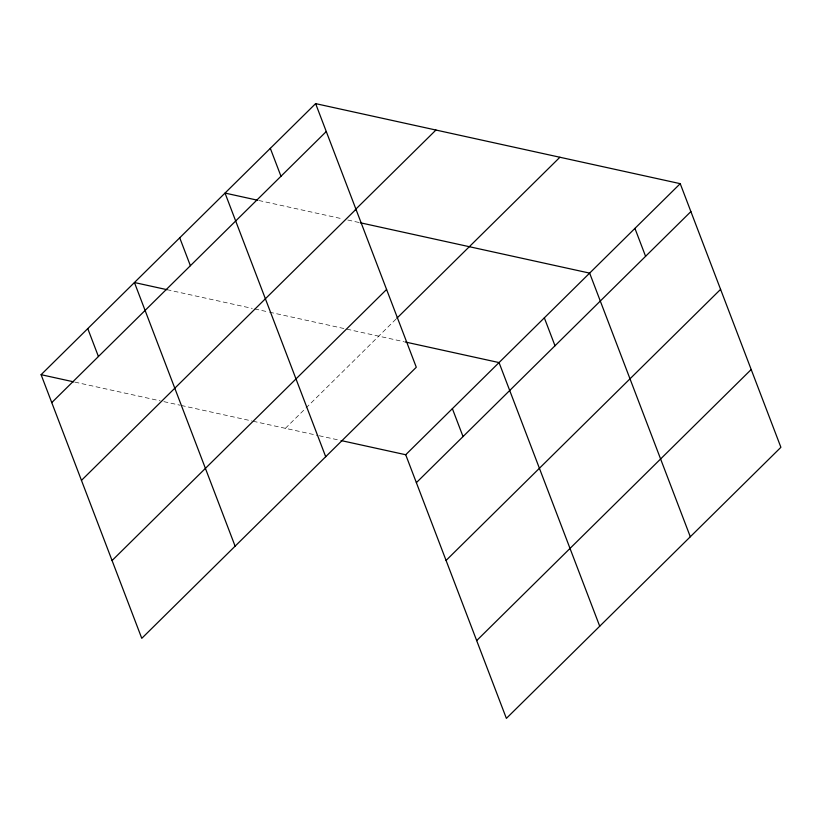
<?xml version="1.0" encoding="UTF-8"?>
<svg xmlns="http://www.w3.org/2000/svg" width="822" height="822" viewBox="0 0 822 822"><rect width="100%" height="100%" fill="white"/><g stroke="black" fill="none" stroke-linecap="round" stroke-linejoin="round"><path stroke-width="0.62" stroke-dasharray="4.11 3.08" d="M285.388 428.324L305.137 408.832M306.031 407.948L395.937 319.162M258.868 200.506L342.836 218.94M347.829 220.039L360.221 222.752M167.02 289.683L252.251 308.394M254.758 308.949L268.393 311.939M269.637 312.206L403.787 341.664M74.936 382.127L160.167 400.838M163.897 401.65L180.018 405.195M181.261 405.462L251.922 420.977M253.155 421.254L317.98 435.485M319.234 435.752L340.534 440.438"/><path stroke-width="1.23" d="M315.617 103.623L416.292 367.259L141.774 638.334L41.1 374.688L315.617 103.623L680.226 183.666L780.9 447.312L506.383 718.377L405.708 454.741L341.788 440.715M51.755 402.605L326.272 131.53M355.31 209.651L435.937 130.04M81.46 480.387L355.977 209.322M112.069 560.542L386.587 289.467M396.841 318.268L559.905 157.249M405.708 454.741L680.226 183.666M416.374 482.658L690.881 211.583M446.079 560.44L720.586 289.365M476.678 640.595L751.195 369.52M257.615 200.229L225.023 193.078L325.697 456.713M360.221 222.752L589.641 273.12L690.305 536.766M167.02 289.683L134.438 282.532L235.113 546.168M405.041 341.942L499.046 362.574L599.721 626.22M41.1 374.688L73.692 381.85M634.933 228.393L645.589 256.31M544.339 317.847L555.004 345.764M452.377 408.657L463.033 436.574M270.325 148.35L280.98 176.257M179.73 237.805L190.385 265.712M87.769 328.615L98.424 356.522"/></g></svg>
